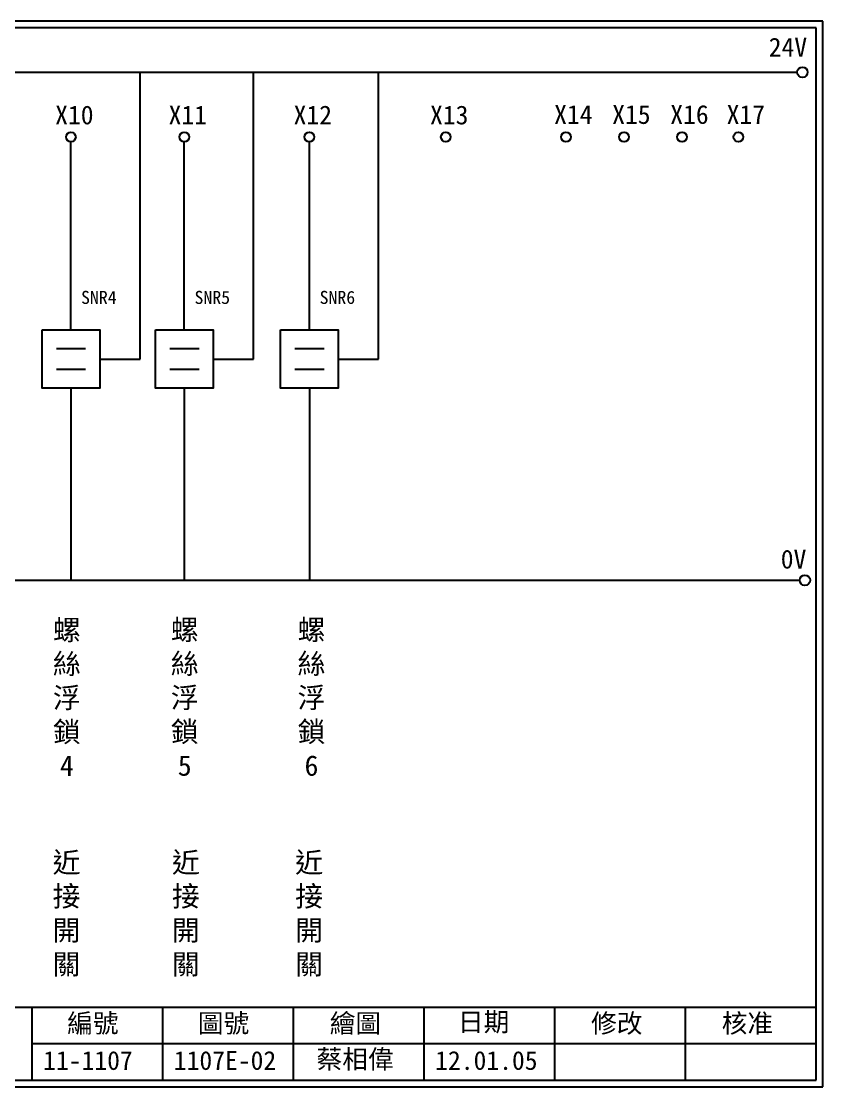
# Model space of a CAD drawing. Extents: x 325 to 612, y 3 to 207.
# Drawn here: x 459 to 612.3, y 3 to 207 of the extents above; entities that cross this region are included whole.
import ezdxf

# ---------------------------------------------------------------- set-up
doc = ezdxf.new("R2010")
doc.units = 0
doc.layers.get('0').update_dxf_attribs({"linetype": 'CONTINUOUS'})
doc.layers.add('圖框層', color=7, linetype='CONTINUOUS')
doc.layers.add('標尺寸層', color=3, linetype='CONTINUOUS')
doc.styles.add('CNS', font='romanc.shx', dxfattribs={"bigfont": 'chineset.shx'})
doc.styles.add('STSL', font='KAIU.TTF')

msp = doc.modelspace()

# ---------------------------------------------------------------- linework, layer by layer
for p, q in [((481.72, 142.31), (481.72, 197.22)), ((503.42, 142.31), (503.42, 197.22)), ((527.34, 142.31), (527.34, 197.22)), ((468.49, 147.89), (468.49, 183.91)), ((490.19, 147.89), (490.19, 183.91)), ((514.12, 147.89), (514.12, 183.91)), ((474.01, 142.31), (481.72, 142.31)), ((495.71, 142.31), (503.42, 142.31)), ((519.63, 142.31), (527.34, 142.31)), ((468.49, 136.73), (468.49, 99.96)), ((490.19, 136.73), (490.19, 99.96)), ((514.12, 136.73), (514.12, 99.96))]:
    msp.add_line(p, q)
for points in [[(462.98, 147.89), (474.01, 147.89), (474.01, 136.73), (462.98, 136.73)], [(484.68, 147.89), (495.71, 147.89), (495.71, 136.73), (484.68, 136.73)], [(508.6, 147.89), (519.63, 147.89), (519.63, 136.73), (508.6, 136.73)]]:
    msp.add_lwpolyline(points, close=True)
for centre in [(608.44, 197.22), (608.92, 99.96)]:
    msp.add_circle(centre, 1)
at = {"layer": '圖框層', "color": 7}
for p, q in [((612.32, 206.97), (325.32, 206.97)), ((612.32, 3), (612.32, 206.97)), ((611.07, 205.72), (326.57, 205.72)), ((611.07, 4.25), (611.07, 205.72)), ((326.57, 18.25), (611.07, 18.25)), ((461.07, 4.25), (461.07, 18.25)), ((486.07, 4.25), (486.07, 18.25)), ((511.07, 4.25), (511.07, 18.25)), ((536.07, 4.25), (536.07, 18.25)), ((561.07, 4.25), (561.07, 18.25)), ((586.07, 4.25), (586.07, 18.25)), ((461.07, 11.25), (611.07, 11.25)), ((326.57, 4.25), (611.07, 4.25)), ((325.32, 3), (612.32, 3))]:
    msp.add_line(p, q, dxfattribs=at)
at = {"layer": '標尺寸層', "color": 7}
for p, q in [((329.84, 197.22), (607.44, 197.22)), ((465.73, 144.34), (471.3, 144.34)), ((487.43, 144.34), (493, 144.34)), ((511.36, 144.34), (516.93, 144.34)), ((465.73, 140.37), (471.3, 140.37)), ((487.43, 140.37), (493, 140.37)), ((511.36, 140.37), (516.93, 140.37)), ((330.05, 99.96), (607.92, 99.96))]:
    msp.add_line(p, q, dxfattribs=at)
for centre in [(468.49, 184.83), (490.19, 184.83), (514.12, 184.83), (540.21, 184.83), (563.2, 184.83), (574.31, 184.83), (585.41, 184.83), (596.2, 184.83)]:
    msp.add_circle(centre, 0.92, dxfattribs=at)

# ---------------------------------------------------------------- texts
at = {"layer": '圖框層', "color": 4, "style": 'STSL'}
for s, height, p in [('24V', 3.6, (602, 200.22)), ('X10', 3.6, (465.48, 187.24)), ('X11', 3.6, (487.18, 187.24)), ('X12', 3.6, (511.1, 187.24)), ('X13', 3.6, (537.2, 187.24)), ('X14', 3.6, (560.94, 187.33)), ('X15', 3.6, (572.05, 187.33)), ('X16', 3.6, (583.16, 187.33)), ('X17', 3.6, (593.95, 187.33)), ('SNR4', 2.5, (470.44, 152.86)), ('SNR5', 2.5, (492.14, 152.86)), ('SNR6', 2.5, (516.07, 152.86)), ('0V', 3.6, (604.3, 102.2)), ('編號', 3.6, (467.78, 13.34)), ('圖號', 3.6, (492.78, 13.34)), ('繪圖', 3.6, (518.01, 13.34)), ('日期', 3.6, (542.54, 13.59)), ('修改', 3.6, (568.01, 13.34)), ('核准', 3.6, (593.01, 13.34)), ('蔡相偉', 3.6, (515.5, 6.47)), ('11-1107', 3.6, (463.18, 6.22)), ('1107E-02', 3.6, (488.18, 6.22)), ('12.01.05', 3.6, (538.18, 6.22))]:
    msp.add_text(s, height=height, dxfattribs=at).set_placement(p)
at = {"layer": '標尺寸層', "color": 7, "char_height": 3.9, "attachment_point": 5, "style": 'CNS'}
for s, insert, width in [('{\\fDFKai-SB|b0|i0|c136|p65;螺絲浮鎖4}', (467.71, 77.45), 3.2986), ('{\\fDFKai-SB|b0|i0|c136|p65;螺絲浮鎖5}', (490.27, 77.45), 3.2986), ('{\\fDFKai-SB|b0|i0|c136|p65;螺絲浮鎖6}', (514.52, 77.45), 3.2986), ('{\\fDFKai-SB|b0|i0|c136|p65;近接開關}', (467.65, 35.99), 8.6627), ('{\\fDFKai-SB|b0|i0|c136|p65;近接開關}', (490.48, 35.99), 8.6627), ('{\\fDFKai-SB|b0|i0|c136|p65;近接開關}', (514.06, 35.99), 8.6627)]:
    msp.add_mtext(s, dxfattribs=dict(at, insert=insert, width=width))

doc.saveas('drawing.dxf')
